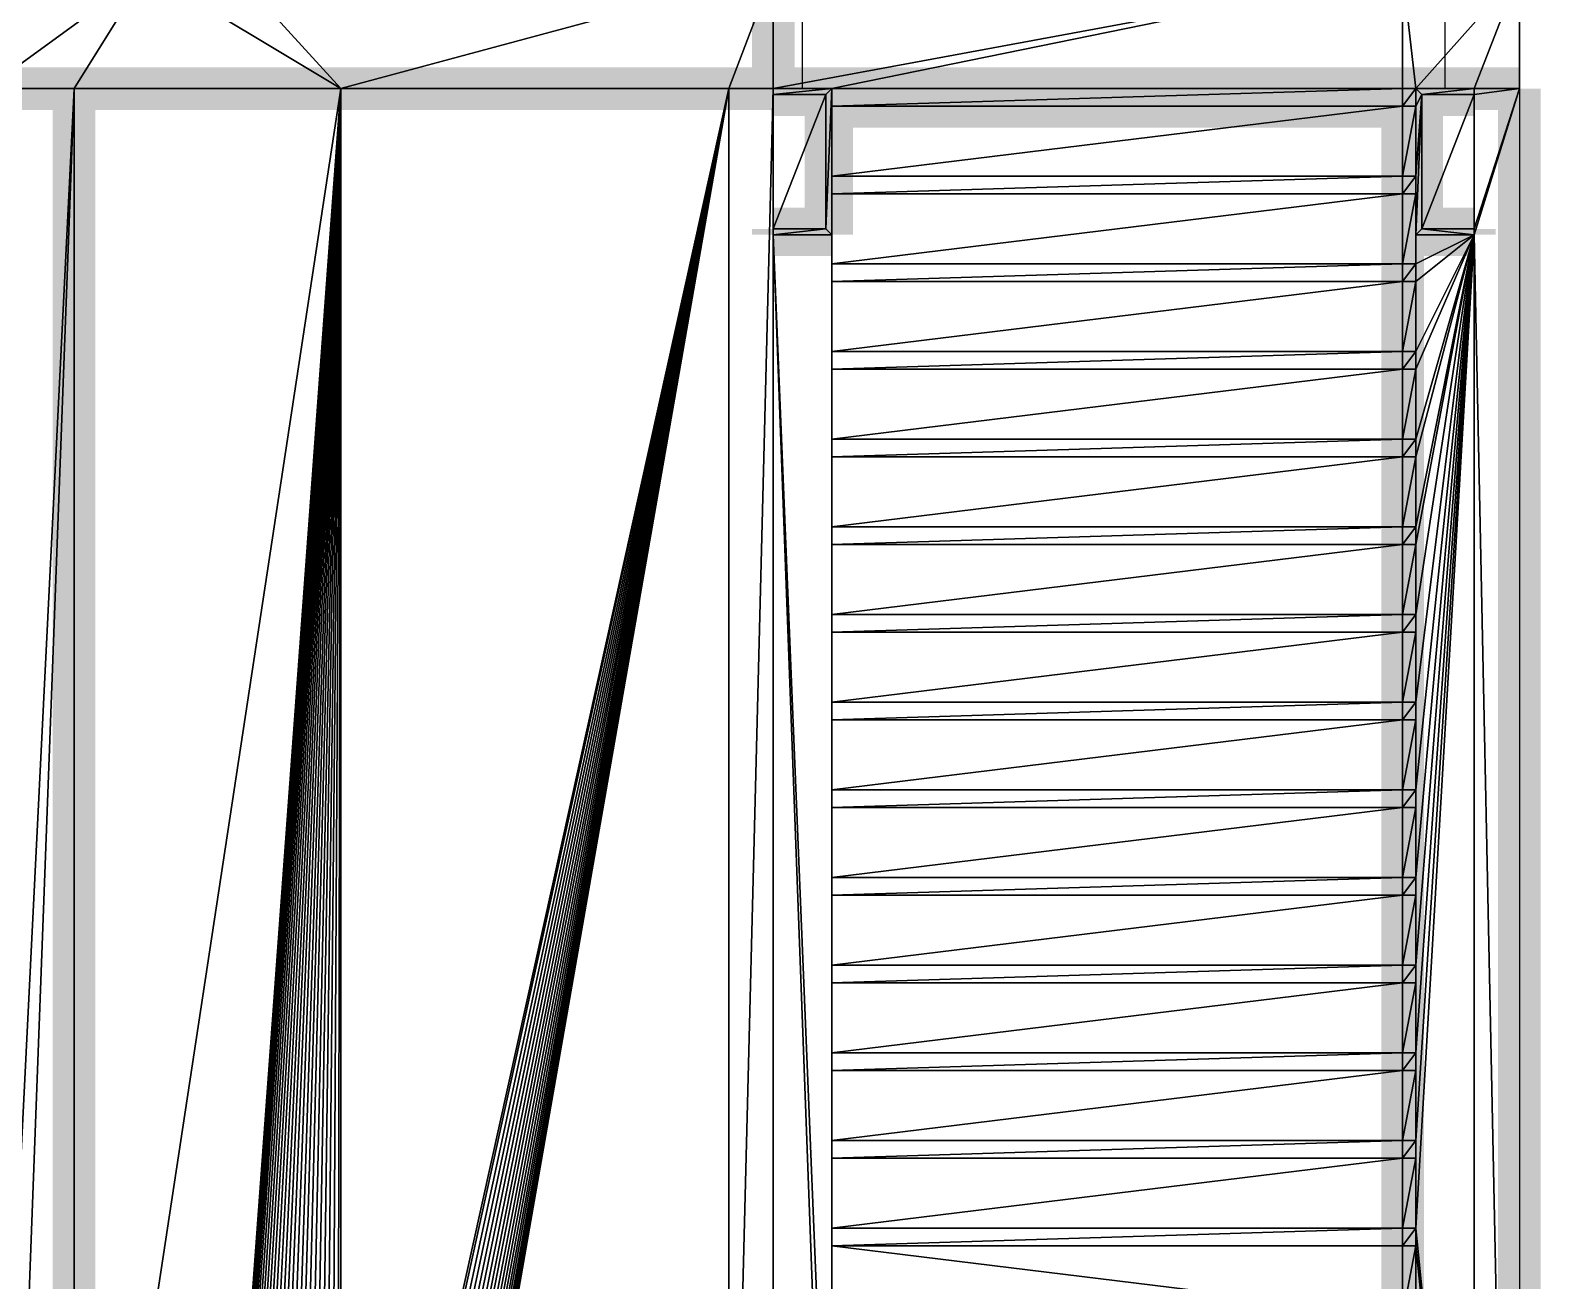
# Model space of a CAD drawing. Extents: x -8.7 to 13.2, y -5.7 to 3.8.
# Drawn here: x 4.724 to 7.31, y -3.688 to -1.548 of the extents above; entities that cross this region are included whole.
import ezdxf

# ---------------------------------------------------------------- set-up
doc = ezdxf.new("R2010")
doc.units = 0
doc.layers.get('0').update_dxf_attribs({"linetype": 'CONTINUOUS'})
doc.layers.add('SECTIONCUTEDGES', color=7, linetype='CONTINUOUS')

msp = doc.modelspace()

# ---------------------------------------------------------------- linework, layer by layer
for p, q in [((6.0463, -1.6478), (6.0463, -0.6478)), ((7.1463, -1.6478), (7.1463, -0.6478)), ((7.2737, -1.6478), (7.2737, -1.4478)), ((5.2557, -4.6478), (5.2557, -1.6478)), ((5.9201, -4.6478), (5.9201, -1.6478)), ((5.9963, -1.8878), (5.9963, -1.6578)), ((7.1963, -1.8878), (7.1963, -1.6578)), ((7.0737, -1.7978), (6.0963, -1.7978)), ((7.0963, -1.7978), (7.0737, -1.7978)), ((7.0737, -1.8278), (6.0963, -1.8278)), ((7.0963, -1.8278), (7.0737, -1.8278)), ((5.9963, -4.5978), (5.9963, -1.8978)), ((6.0963, -1.9478), (6.0963, -1.8978)), ((7.0963, -1.8978), (7.0963, -1.9478)), ((7.1963, -4.5978), (7.1963, -1.8978)), ((6.0963, -1.9778), (6.0963, -1.9478)), ((7.0737, -1.9478), (6.0963, -1.9478)), ((7.0963, -1.9478), (7.0737, -1.9478)), ((7.0963, -1.9478), (7.0963, -1.9778)), ((6.0963, -2.0978), (6.0963, -1.9778)), ((7.0737, -1.9778), (6.0963, -1.9778)), ((7.0963, -1.9778), (7.0737, -1.9778)), ((7.0963, -1.9778), (7.0963, -2.0978)), ((6.0963, -2.1278), (6.0963, -2.0978)), ((7.0737, -2.0978), (6.0963, -2.0978)), ((7.0963, -2.0978), (7.0737, -2.0978)), ((7.0963, -2.0978), (7.0963, -2.1278)), ((6.0963, -2.2478), (6.0963, -2.1278)), ((7.0737, -2.1278), (6.0963, -2.1278)), ((7.0963, -2.1278), (7.0737, -2.1278)), ((7.0963, -2.1278), (7.0963, -2.2478)), ((6.0963, -2.2778), (6.0963, -2.2478)), ((7.0737, -2.2478), (6.0963, -2.2478)), ((7.0963, -2.2478), (7.0737, -2.2478)), ((7.0963, -2.2478), (7.0963, -2.2778)), ((6.0963, -2.3978), (6.0963, -2.2778)), ((7.0737, -2.2778), (6.0963, -2.2778)), ((7.0963, -2.2778), (7.0737, -2.2778)), ((7.0963, -2.2778), (7.0963, -2.3978)), ((6.0963, -2.4278), (6.0963, -2.3978)), ((7.0737, -2.3978), (6.0963, -2.3978)), ((7.0963, -2.3978), (7.0737, -2.3978)), ((7.0963, -2.3978), (7.0963, -2.4278)), ((6.0963, -2.5478), (6.0963, -2.4278)), ((7.0737, -2.4278), (6.0963, -2.4278)), ((7.0963, -2.4278), (7.0737, -2.4278)), ((7.0963, -2.4278), (7.0963, -2.5478)), ((6.0963, -2.5778), (6.0963, -2.5478)), ((7.0737, -2.5478), (6.0963, -2.5478)), ((7.0963, -2.5478), (7.0737, -2.5478)), ((7.0963, -2.5478), (7.0963, -2.5778)), ((6.0963, -2.6978), (6.0963, -2.5778)), ((7.0737, -2.5778), (6.0963, -2.5778)), ((7.0963, -2.5778), (7.0737, -2.5778)), ((7.0963, -2.5778), (7.0963, -2.6978)), ((6.0963, -2.7278), (6.0963, -2.6978)), ((7.0737, -2.6978), (6.0963, -2.6978)), ((7.0963, -2.6978), (7.0737, -2.6978)), ((7.0963, -2.6978), (7.0963, -2.7278)), ((6.0963, -2.8478), (6.0963, -2.7278)), ((7.0737, -2.7278), (6.0963, -2.7278)), ((7.0963, -2.7278), (7.0737, -2.7278)), ((7.0963, -2.7278), (7.0963, -2.8478)), ((6.0963, -2.8778), (6.0963, -2.8478)), ((7.0737, -2.8478), (6.0963, -2.8478)), ((7.0963, -2.8478), (7.0737, -2.8478)), ((7.0963, -2.8478), (7.0963, -2.8778)), ((6.0963, -2.9978), (6.0963, -2.8778)), ((7.0737, -2.8778), (6.0963, -2.8778)), ((7.0963, -2.8778), (7.0737, -2.8778)), ((7.0963, -2.8778), (7.0963, -2.9978)), ((6.0963, -3.0278), (6.0963, -2.9978)), ((7.0737, -2.9978), (6.0963, -2.9978)), ((7.0963, -2.9978), (7.0737, -2.9978)), ((7.0963, -2.9978), (7.0963, -3.0278)), ((6.0963, -3.1478), (6.0963, -3.0278)), ((7.0737, -3.0278), (6.0963, -3.0278)), ((7.0963, -3.0278), (7.0737, -3.0278)), ((7.0963, -3.0278), (7.0963, -3.1478)), ((6.0963, -3.1778), (6.0963, -3.1478)), ((7.0737, -3.1478), (6.0963, -3.1478)), ((7.0963, -3.1478), (7.0737, -3.1478)), ((7.0963, -3.1478), (7.0963, -3.1778)), ((6.0963, -3.2978), (6.0963, -3.1778)), ((7.0737, -3.1778), (6.0963, -3.1778)), ((7.0963, -3.1778), (7.0737, -3.1778)), ((7.0963, -3.1778), (7.0963, -3.2978)), ((6.0963, -3.3278), (6.0963, -3.2978)), ((7.0737, -3.2978), (6.0963, -3.2978)), ((7.0963, -3.2978), (7.0737, -3.2978)), ((7.0963, -3.2978), (7.0963, -3.3278)), ((6.0963, -3.4478), (6.0963, -3.3278)), ((7.0737, -3.3278), (6.0963, -3.3278)), ((7.0963, -3.3278), (7.0737, -3.3278)), ((7.0963, -3.3278), (7.0963, -3.4478)), ((6.0963, -3.4778), (6.0963, -3.4478)), ((7.0737, -3.4478), (6.0963, -3.4478)), ((7.0963, -3.4478), (7.0737, -3.4478)), ((7.0963, -3.4478), (7.0963, -3.4778)), ((6.0963, -3.5978), (6.0963, -3.4778)), ((7.0737, -3.4778), (6.0963, -3.4778)), ((7.0963, -3.4778), (7.0737, -3.4778)), ((7.0963, -3.4778), (7.0963, -3.5978)), ((6.0963, -3.6278), (6.0963, -3.5978)), ((7.0737, -3.5978), (6.0963, -3.5978)), ((7.0963, -3.5978), (7.0737, -3.5978)), ((7.0963, -3.5978), (7.0963, -3.6278)), ((6.0963, -3.7478), (6.0963, -3.6278)), ((7.0737, -3.6278), (6.0963, -3.6278)), ((7.0963, -3.6278), (7.0737, -3.6278)), ((7.0963, -3.6278), (7.0963, -3.7478))]:
    msp.add_line(p, q)
at = {"layer": 'SECTIONCUTEDGES'}
for points in [[(5.9963, -1.4478, 0.0731, 0.0731, 0), (5.9963, -1.6478, 0.0731, 0.0731, 0)], [(4.7992, -1.6478, 0.0731, 0.0731, 0), (4.6492, -1.6478, 0.0731, 0.0731, 0)], [(4.7992, -4.6478, 0.0731, 0.0731, 0), (4.7992, -1.6478, 0.0731, 0.0731, 0)], [(5.2557, -1.6478, 0.0731, 0.0731, 0), (4.7992, -1.6478, 0.0731, 0.0731, 0)], [(5.9201, -1.6478, 0.0731, 0.0731, 0), (5.2557, -1.6478, 0.0731, 0.0731, 0)], [(5.9963, -1.6478, 0.0731, 0.0731, 0), (5.9201, -1.6478, 0.0731, 0.0731, 0)], [(6.0963, -1.6478, 0.0731, 0.0731, 0), (5.9963, -1.6478, 0.0731, 0.0731, 0)], [(5.9963, -1.6478, 0.0731, 0.0731, 0), (5.9963, -1.6578, 0.0731, 0.0731, 0)], [(5.9963, -1.6578, 0.0731, 0.0731, 0), (6.0863, -1.6578, 0.0731, 0.0731, 0)], [(6.0863, -1.6578, 0.0731, 0.0731, 0), (6.0863, -1.8878, 0.0731, 0.0731, 0)], [(6.0963, -1.6478, 0.0731, 0.0731, 0), (6.0963, -1.6778, 0.0731, 0.0731, 0)], [(7.0737, -1.6478, 0.0731, 0.0731, 0), (6.0963, -1.6478, 0.0731, 0.0731, 0)], [(7.0963, -1.6478, 0.0731, 0.0731, 0), (7.0737, -1.6478, 0.0731, 0.0731, 0)], [(7.0737, -1.6778, 0.0731, 0.0731, 0), (7.0737, -1.6478, 0.0731, 0.0731, 0)], [(7.0963, -1.6778, 0.0731, 0.0731, 0), (7.0963, -1.6478, 0.0731, 0.0731, 0)], [(7.1963, -1.6478, 0.0731, 0.0731, 0), (7.0963, -1.6478, 0.0731, 0.0731, 0)], [(7.1063, -1.8878, 0.0731, 0.0731, 0), (7.1063, -1.6578, 0.0731, 0.0731, 0)], [(7.1063, -1.6578, 0.0731, 0.0731, 0), (7.1963, -1.6578, 0.0731, 0.0731, 0)], [(7.1963, -1.6478, 0.0731, 0.0731, 0), (7.2737, -1.6478, 0.0731, 0.0731, 0)], [(7.1963, -1.6578, 0.0731, 0.0731, 0), (7.1963, -1.6478, 0.0731, 0.0731, 0)], [(7.2737, -5.6478, 0.0731, 0.0731, 0), (7.2737, -1.6478, 0.0731, 0.0731, 0)], [(6.0963, -1.7978, 0.0731, 0.0731, 0), (6.0963, -1.6778, 0.0731, 0.0731, 0)], [(6.0963, -1.6778, 0.0731, 0.0731, 0), (7.0737, -1.6778, 0.0731, 0.0731, 0)], [(7.0737, -1.7978, 0.0731, 0.0731, 0), (7.0737, -1.6778, 0.0731, 0.0731, 0)], [(7.0737, -1.6778, 0.0731, 0.0731, 0), (7.0963, -1.6778, 0.0731, 0.0731, 0)], [(7.0963, -1.6778, 0.0731, 0.0731, 0), (7.0963, -1.7978, 0.0731, 0.0731, 0)], [(6.0963, -1.8278, 0.0731, 0.0731, 0), (6.0963, -1.7978, 0.0731, 0.0731, 0)], [(7.0737, -1.8278, 0.0731, 0.0731, 0), (7.0737, -1.7978, 0.0731, 0.0731, 0)], [(7.0963, -1.7978, 0.0731, 0.0731, 0), (7.0963, -1.8278, 0.0731, 0.0731, 0)], [(6.0963, -1.8978, 0.0731, 0.0731, 0), (6.0963, -1.8278, 0.0731, 0.0731, 0)], [(7.0737, -1.9478, 0.0731, 0.0731, 0), (7.0737, -1.8278, 0.0731, 0.0731, 0)], [(7.0963, -1.8278, 0.0731, 0.0731, 0), (7.0963, -1.8978, 0.0731, 0.0731, 0)], [(6.0863, -1.8878, 0.0731, 0.0731, 0), (5.9963, -1.8878, 0.0731, 0.0731, 0)], [(5.9963, -1.8878, 0.0731, 0.0731, 0), (5.9963, -1.8978, 0.0731, 0.0731, 0)], [(5.9963, -1.8978, 0.0731, 0.0731, 0), (6.0963, -1.8978, 0.0731, 0.0731, 0)], [(7.0963, -1.8978, 0.0731, 0.0731, 0), (7.1963, -1.8978, 0.0731, 0.0731, 0)], [(7.1963, -1.8878, 0.0731, 0.0731, 0), (7.1063, -1.8878, 0.0731, 0.0731, 0)], [(7.1963, -1.8978, 0.0731, 0.0731, 0), (7.1963, -1.8878, 0.0731, 0.0731, 0)], [(7.0737, -1.9778, 0.0731, 0.0731, 0), (7.0737, -1.9478, 0.0731, 0.0731, 0)], [(7.0737, -2.0978, 0.0731, 0.0731, 0), (7.0737, -1.9778, 0.0731, 0.0731, 0)], [(7.0737, -2.1278, 0.0731, 0.0731, 0), (7.0737, -2.0978, 0.0731, 0.0731, 0)], [(7.0737, -2.2478, 0.0731, 0.0731, 0), (7.0737, -2.1278, 0.0731, 0.0731, 0)], [(7.0737, -2.2778, 0.0731, 0.0731, 0), (7.0737, -2.2478, 0.0731, 0.0731, 0)], [(7.0737, -2.3978, 0.0731, 0.0731, 0), (7.0737, -2.2778, 0.0731, 0.0731, 0)], [(7.0737, -2.4278, 0.0731, 0.0731, 0), (7.0737, -2.3978, 0.0731, 0.0731, 0)], [(7.0737, -2.5478, 0.0731, 0.0731, 0), (7.0737, -2.4278, 0.0731, 0.0731, 0)], [(7.0737, -2.5778, 0.0731, 0.0731, 0), (7.0737, -2.5478, 0.0731, 0.0731, 0)], [(7.0737, -2.6978, 0.0731, 0.0731, 0), (7.0737, -2.5778, 0.0731, 0.0731, 0)], [(7.0737, -2.7278, 0.0731, 0.0731, 0), (7.0737, -2.6978, 0.0731, 0.0731, 0)], [(7.0737, -2.8478, 0.0731, 0.0731, 0), (7.0737, -2.7278, 0.0731, 0.0731, 0)], [(7.0737, -2.8778, 0.0731, 0.0731, 0), (7.0737, -2.8478, 0.0731, 0.0731, 0)], [(7.0737, -2.9978, 0.0731, 0.0731, 0), (7.0737, -2.8778, 0.0731, 0.0731, 0)], [(7.0737, -3.0278, 0.0731, 0.0731, 0), (7.0737, -2.9978, 0.0731, 0.0731, 0)], [(7.0737, -3.1478, 0.0731, 0.0731, 0), (7.0737, -3.0278, 0.0731, 0.0731, 0)], [(7.0737, -3.1778, 0.0731, 0.0731, 0), (7.0737, -3.1478, 0.0731, 0.0731, 0)], [(7.0737, -3.2978, 0.0731, 0.0731, 0), (7.0737, -3.1778, 0.0731, 0.0731, 0)], [(7.0737, -3.3278, 0.0731, 0.0731, 0), (7.0737, -3.2978, 0.0731, 0.0731, 0)], [(7.0737, -3.4478, 0.0731, 0.0731, 0), (7.0737, -3.3278, 0.0731, 0.0731, 0)], [(7.0737, -3.4778, 0.0731, 0.0731, 0), (7.0737, -3.4478, 0.0731, 0.0731, 0)], [(7.0737, -3.5978, 0.0731, 0.0731, 0), (7.0737, -3.4778, 0.0731, 0.0731, 0)], [(7.0737, -3.6278, 0.0731, 0.0731, 0), (7.0737, -3.5978, 0.0731, 0.0731, 0)], [(7.0737, -3.7478, 0.0731, 0.0731, 0), (7.0737, -3.6278, 0.0731, 0.0731, 0)]]:
    msp.add_lwpolyline(points, format="xyseb", dxfattribs=at)

# ---------------------------------------------------------------- meshes
at = {"color": 254}
mesh = msp.add_polyface(dxfattribs=at)
corners = [(0.2492, -1.4478), (0.0992, -1.6478), (0.0992, -1.4478), (0.2492, -1.6478), (0.5992, -1.6478), (2.7492, -1.4478), (4.6492, -1.6478), (3.7237, -1.4478), (3.8737, -1.4478), (4.1237, -1.4478), (4.2737, -1.4478), (4.9237, -1.4478), (4.7992, -1.6478), (5.2557, -1.6478), (5.0737, -1.4478), (5.9963, -1.4478), (5.9201, -1.6478), (5.9963, -1.6478)]
mesh.append_faces([[corners[k] for k in face] for face in [(0, 1, 2), (16, 15, 17)]], dxfattribs={"vtx0": -1, "color": 254})
mesh.append_faces([[corners[k] for k in face] for face in [(1, 0, 3), (3, 0, 4), (4, 5, 6), (6, 11, 12), (12, 11, 13), (13, 15, 16)]], dxfattribs={"vtx0": -1, "vtx1": -1, "color": 254})
mesh.append_faces([[corners[k] for k in face] for face in [(4, 0, 5), (6, 5, 7), (6, 7, 8), (6, 8, 9), (6, 9, 10), (6, 10, 11), (13, 11, 14), (13, 14, 15)]], dxfattribs={"vtx0": -1, "vtx2": -1, "color": 254})
at = {"color": 7}
mesh = msp.add_polyface(dxfattribs=at)
corners = [(7.0737, -1.4478), (5.9963, -1.6478), (5.9963, -1.4478), (6.0963, -1.6478), (7.0737, -1.6478), (7.0963, -1.6478), (7.2737, -1.4478), (7.1963, -1.6478), (7.2737, -1.6478)]
mesh.append_faces([[corners[k] for k in face] for face in [(0, 1, 2), (7, 6, 8)]], dxfattribs={"vtx0": -1, "color": 7})
mesh.append_faces([[corners[k] for k in face] for face in [(1, 0, 3), (3, 0, 4), (4, 0, 5), (5, 6, 7)]], dxfattribs={"vtx0": -1, "vtx1": -1, "color": 7})
mesh.append_faces([[corners[k] for k in face] for face in [(5, 0, 6)]], dxfattribs={"vtx0": -1, "vtx2": -1, "color": 7})
mesh = msp.add_polyface(dxfattribs=at)
corners = [(4.7992, -1.6478), (4.6492, -4.6478), (4.6492, -1.6478), (4.6492, -5.6478), (4.7992, -5.6478), (4.7992, -4.6478)]
mesh.append_faces([[corners[k] for k in face] for face in [(0, 1, 2), (4, 0, 5)]], dxfattribs={"vtx0": -1, "color": 7})
mesh.append_faces([[corners[k] for k in face] for face in [(1, 0, 3), (3, 0, 4)]], dxfattribs={"vtx0": -1, "vtx1": -1, "color": 7})
at = {"color": 254}
mesh = msp.add_polyface(dxfattribs=at)
corners = [(5.2557, -1.6478), (4.7992, -4.6478), (4.7992, -1.6478), (5.0354, -4.6478), (5.0358, -4.6478), (5.037, -4.6478), (5.0389, -4.6478), (5.0416, -4.6478), (5.045, -4.6478), (5.0476, -4.6478), (5.0491, -4.6478), (5.054, -4.6478), (5.0595, -4.6478), (5.0657, -4.6478), (5.0726, -4.6478), (5.0801, -4.6478), (5.0881, -4.6478), (5.0967, -4.6478), (5.1058, -4.6478), (5.1154, -4.6478), (5.1253, -4.6478), (5.1357, -4.6478), (5.1464, -4.6478), (5.1575, -4.6478), (5.1687, -4.6478), (5.1802, -4.6478), (5.1918, -4.6478), (5.2035, -4.6478), (5.2153, -4.6478), (5.227, -4.6478), (5.2387, -4.6478), (5.2503, -4.6478), (5.2557, -4.6478)]
mesh.append_faces([[corners[k] for k in face] for face in [(0, 1, 2), (31, 0, 32)]], dxfattribs={"vtx0": -1, "color": 254})
mesh.append_faces([[corners[k] for k in face] for face in [(1, 0, 3), (3, 0, 4), (4, 0, 5), (5, 0, 6), (6, 0, 7), (7, 0, 8), (8, 0, 9), (9, 0, 10), (10, 0, 11), (11, 0, 12), (12, 0, 13), (13, 0, 14), (14, 0, 15), (15, 0, 16), (16, 0, 17), (17, 0, 18), (18, 0, 19), (19, 0, 20), (20, 0, 21), (21, 0, 22), (22, 0, 23), (23, 0, 24), (24, 0, 25), (25, 0, 26), (26, 0, 27), (27, 0, 28), (28, 0, 29), (29, 0, 30), (30, 0, 31)]], dxfattribs={"vtx0": -1, "vtx1": -1, "color": 254})
mesh = msp.add_polyface(dxfattribs=at)
corners = [(5.9201, -1.6478), (5.2557, -4.6478), (5.2557, -1.6478), (5.2618, -4.6478), (5.2731, -4.6478), (5.2841, -4.6478), (5.2948, -4.6478), (5.3052, -4.6478), (5.3152, -4.6478), (5.3247, -4.6478), (5.3338, -4.6478), (5.3424, -4.6478), (5.3505, -4.6478), (5.3579, -4.6478), (5.3648, -4.6478), (5.371, -4.6478), (5.3765, -4.6478), (5.3814, -4.6478), (5.3829, -4.6478), (5.3855, -4.6478), (5.389, -4.6478), (5.3916, -4.6478), (5.3935, -4.6478), (5.3947, -4.6478), (5.3951, -4.6478), (5.9201, -4.6478)]
mesh.append_faces([[corners[k] for k in face] for face in [(0, 1, 2), (24, 0, 25)]], dxfattribs={"vtx0": -1, "color": 254})
mesh.append_faces([[corners[k] for k in face] for face in [(1, 0, 3), (3, 0, 4), (4, 0, 5), (5, 0, 6), (6, 0, 7), (7, 0, 8), (8, 0, 9), (9, 0, 10), (10, 0, 11), (11, 0, 12), (12, 0, 13), (13, 0, 14), (14, 0, 15), (15, 0, 16), (16, 0, 17), (17, 0, 18), (18, 0, 19), (19, 0, 20), (20, 0, 21), (21, 0, 22), (22, 0, 23), (23, 0, 24)]], dxfattribs={"vtx0": -1, "vtx1": -1, "color": 254})
mesh = msp.add_polyface(dxfattribs=at)
corners = [(5.9963, -1.6478), (5.9201, -4.6478), (5.9201, -1.6478), (5.9963, -4.5978), (5.9963, -1.8978), (5.9963, -1.6578), (5.9963, -1.8878), (7.0737, -4.3778), (6.0963, -4.5978), (6.0963, -4.3778), (6.1237, -4.6478), (7.0737, -4.6478), (6.0737, -4.6478)]
mesh.append_faces([[corners[k] for k in face] for face in [(0, 1, 2), (4, 5, 6), (7, 8, 9), (10, 7, 11)]], dxfattribs={"vtx0": -1, "color": 254})
mesh.append_faces([[corners[k] for k in face] for face in [(3, 0, 4), (12, 8, 10)]], dxfattribs={"vtx0": -1, "vtx1": -1, "color": 254})
mesh.append_faces([[corners[k] for k in face] for face in [(1, 0, 3), (8, 7, 10)]], dxfattribs={"vtx0": -1, "vtx1": -1, "vtx2": -1, "color": 254})
mesh.append_faces([[corners[k] for k in face] for face in [(4, 0, 5), (3, 12, 1), (12, 3, 8)]], dxfattribs={"vtx0": -1, "vtx2": -1, "color": 254})
at = {"color": 250}
mesh = msp.add_polyface(dxfattribs=at)
corners = [(6.0963, -1.6478), (5.9963, -1.6578), (5.9963, -1.6478), (6.0863, -1.6578), (6.0863, -1.8878), (5.9963, -1.8978), (5.9963, -1.8878), (6.0963, -1.8978), (6.0963, -1.6778), (6.0963, -1.7978), (6.0963, -1.8278)]
mesh.append_faces([[corners[k] for k in face] for face in [(0, 1, 2), (4, 5, 6), (7, 9, 10)]], dxfattribs={"vtx0": -1, "color": 250})
mesh.append_faces([[corners[k] for k in face] for face in [(1, 0, 3), (3, 0, 4), (5, 4, 7)]], dxfattribs={"vtx0": -1, "vtx1": -1, "color": 250})
mesh.append_faces([[corners[k] for k in face] for face in [(7, 4, 0)]], dxfattribs={"vtx0": -1, "vtx1": -1, "vtx2": -1, "color": 250})
mesh.append_faces([[corners[k] for k in face] for face in [(7, 0, 8), (7, 8, 9)]], dxfattribs={"vtx0": -1, "vtx2": -1, "color": 250})
mesh = msp.add_polyface(dxfattribs=at)
corners = [(7.0737, -1.6478), (6.0963, -1.6778), (6.0963, -1.6478), (7.0737, -1.6778)]
mesh.append_faces([[corners[k] for k in face] for face in [(0, 1, 2), (1, 0, 3)]], dxfattribs={"vtx0": -1, "color": 250})
mesh = msp.add_polyface(dxfattribs=at)
corners = [(7.0963, -1.6478), (7.0737, -1.6778), (7.0737, -1.6478), (7.0963, -1.6778)]
mesh.append_faces([[corners[k] for k in face] for face in [(0, 1, 2), (1, 0, 3)]], dxfattribs={"vtx0": -1, "color": 250})
at = {"color": 7}
mesh = msp.add_polyface(dxfattribs=at)
corners = [(7.2737, -1.6478), (7.1963, -1.6578), (7.1963, -1.6478), (7.1963, -1.8878), (7.1963, -1.8978), (7.0963, -4.3778), (7.0737, -4.6478), (7.0737, -4.3778), (7.0737, -5.6478), (7.0963, -4.5978), (7.2737, -5.6478), (7.1963, -4.5978)]
mesh.append_faces([[corners[k] for k in face] for face in [(0, 1, 2), (5, 6, 7)]], dxfattribs={"vtx0": -1, "color": 7})
mesh.append_faces([[corners[k] for k in face] for face in [(1, 0, 3), (3, 0, 4), (6, 5, 8), (8, 9, 10), (10, 4, 0)]], dxfattribs={"vtx0": -1, "vtx1": -1, "color": 7})
mesh.append_faces([[corners[k] for k in face] for face in [(8, 5, 9), (10, 9, 11), (10, 11, 4)]], dxfattribs={"vtx0": -1, "vtx2": -1, "color": 7})
at = {"color": 250}
mesh = msp.add_polyface(dxfattribs=at)
corners = [(7.0963, -1.8978), (7.0963, -1.8278), (7.0963, -1.7978), (7.0963, -1.6478), (7.1063, -1.6578), (7.0963, -1.6778), (7.1963, -1.6478), (7.1963, -1.6578), (7.1063, -1.8878), (7.1963, -1.8978), (7.1963, -1.8878)]
mesh.append_faces([[corners[k] for k in face] for face in [(4, 6, 7), (9, 8, 10)]], dxfattribs={"vtx0": -1, "color": 250})
mesh.append_faces([[corners[k] for k in face] for face in [(3, 4, 5), (5, 4, 2), (0, 8, 9), (8, 0, 4)]], dxfattribs={"vtx0": -1, "vtx1": -1, "color": 250})
mesh.append_faces([[corners[k] for k in face] for face in [(2, 4, 0)]], dxfattribs={"vtx0": -1, "vtx1": -1, "vtx2": -1, "color": 250})
mesh.append_faces([[corners[k] for k in face] for face in [(4, 3, 6)]], dxfattribs={"vtx0": -1, "vtx2": -1, "color": 250})
mesh.append_faces([[corners[k] for k in face] for face in [(0, 1, 2)]], dxfattribs={"vtx2": -1, "color": 250})
at = {"color": 9}
mesh = msp.add_polyface(dxfattribs=at)
corners = [(6.0863, -1.6578), (5.9963, -1.8878), (5.9963, -1.6578), (6.0863, -1.8878)]
mesh.append_faces([[corners[k] for k in face] for face in [(0, 1, 2), (1, 0, 3)]], dxfattribs={"vtx0": -1, "color": 9})
at = {"color": 254}
mesh = msp.add_polyface(dxfattribs=at)
corners = [(7.0737, -1.6778), (6.0963, -1.7978), (6.0963, -1.6778), (7.0737, -1.7978)]
mesh.append_faces([[corners[k] for k in face] for face in [(0, 1, 2), (1, 0, 3)]], dxfattribs={"vtx0": -1, "color": 254})
at = {"color": 7}
mesh = msp.add_polyface(dxfattribs=at)
corners = [(7.0963, -1.6778), (7.0737, -1.7978), (7.0737, -1.6778), (7.0963, -1.7978)]
mesh.append_faces([[corners[k] for k in face] for face in [(0, 1, 2), (1, 0, 3)]], dxfattribs={"vtx0": -1, "color": 7})
at = {"color": 9}
mesh = msp.add_polyface(dxfattribs=at)
corners = [(7.1963, -1.6578), (7.1063, -1.8878), (7.1063, -1.6578), (7.1963, -1.8878)]
mesh.append_faces([[corners[k] for k in face] for face in [(0, 1, 2), (1, 0, 3)]], dxfattribs={"vtx0": -1, "color": 9})
at = {"color": 7}
mesh = msp.add_polyface(dxfattribs=at)
corners = [(7.0737, -1.7978), (6.0963, -1.8278), (6.0963, -1.7978), (7.0737, -1.8278)]
mesh.append_faces([[corners[k] for k in face] for face in [(0, 1, 2), (1, 0, 3)]], dxfattribs={"vtx0": -1, "color": 7})
mesh = msp.add_polyface(dxfattribs=at)
corners = [(7.0963, -1.7978), (7.0737, -1.8278), (7.0737, -1.7978), (7.0963, -1.8278)]
mesh.append_faces([[corners[k] for k in face] for face in [(0, 1, 2), (1, 0, 3)]], dxfattribs={"vtx0": -1, "color": 7})
at = {"color": 254}
mesh = msp.add_polyface(dxfattribs=at)
corners = [(6.0963, -1.8278), (6.0963, -1.9478), (6.0963, -1.8978), (7.0737, -1.8278), (7.0737, -1.9478)]
mesh.append_faces([[corners[k] for k in face] for face in [(0, 1, 2), (1, 3, 4)]], dxfattribs={"vtx0": -1, "color": 254})
mesh.append_faces([[corners[k] for k in face] for face in [(1, 0, 3)]], dxfattribs={"vtx0": -1, "vtx2": -1, "color": 254})
at = {"color": 7}
mesh = msp.add_polyface(dxfattribs=at)
corners = [(7.0963, -1.8278), (7.0737, -1.9478), (7.0737, -1.8278), (7.0963, -1.9478), (7.0963, -1.8978)]
mesh.append_faces([[corners[k] for k in face] for face in [(0, 1, 2), (3, 0, 4)]], dxfattribs={"vtx0": -1, "color": 7})
mesh.append_faces([[corners[k] for k in face] for face in [(1, 0, 3)]], dxfattribs={"vtx0": -1, "vtx1": -1, "color": 7})
at = {"color": 9}
mesh = msp.add_polyface(dxfattribs=at)
corners = [(5.9963, -1.8978), (6.0963, -4.5978), (5.9963, -4.5978), (6.0963, -4.3478), (6.0963, -4.3778), (6.0963, -1.8978), (6.0963, -3.7478), (6.0963, -3.6278), (6.0963, -1.9478), (6.0963, -1.9778), (6.0963, -2.0978), (6.0963, -2.1278), (6.0963, -2.2478), (6.0963, -2.2778), (6.0963, -2.3978), (6.0963, -2.4278), (6.0963, -2.5478), (6.0963, -2.5778), (6.0963, -2.6978), (6.0963, -2.7278), (6.0963, -2.8478), (6.0963, -2.8778), (6.0963, -2.9978), (6.0963, -3.0278), (6.0963, -3.1478), (6.0963, -3.1778), (6.0963, -3.2978), (6.0963, -3.3278), (6.0963, -3.4478), (6.0963, -3.4778), (6.0963, -3.5978), (6.0963, -4.2278), (6.0963, -3.7778), (6.0963, -3.8978), (6.0963, -3.9278), (6.0963, -4.0478), (6.0963, -4.0778), (6.0963, -4.1978)]
mesh.append_faces([[corners[k] for k in face] for face in [(0, 1, 2), (1, 3, 4), (7, 29, 30), (31, 36, 37)]], dxfattribs={"vtx0": -1, "color": 9})
mesh.append_faces([[corners[k] for k in face] for face in [(5, 3, 0), (6, 5, 7)]], dxfattribs={"vtx0": -1, "vtx1": -1, "color": 9})
mesh.append_faces([[corners[k] for k in face] for face in [(1, 0, 3), (3, 5, 6)]], dxfattribs={"vtx0": -1, "vtx1": -1, "vtx2": -1, "color": 9})
mesh.append_faces([[corners[k] for k in face] for face in [(7, 5, 8), (7, 8, 9), (7, 9, 10), (7, 10, 11), (7, 11, 12), (7, 12, 13), (7, 13, 14), (7, 14, 15), (7, 15, 16), (7, 16, 17), (7, 17, 18), (7, 18, 19), (7, 19, 20), (7, 20, 21), (7, 21, 22), (7, 22, 23), (7, 23, 24), (7, 24, 25), (7, 25, 26), (7, 26, 27), (7, 27, 28), (7, 28, 29), (6, 31, 3), (31, 6, 32), (31, 32, 33), (31, 33, 34), (31, 34, 35), (31, 35, 36)]], dxfattribs={"vtx0": -1, "vtx2": -1, "color": 9})
mesh = msp.add_polyface(dxfattribs=at)
corners = [(7.1963, -1.8978), (7.0963, -1.9478), (7.0963, -1.8978), (7.0963, -1.9778), (7.0963, -2.0978), (7.0963, -2.1278), (7.0963, -2.2478), (7.0963, -2.2778), (7.0963, -2.3978), (7.0963, -2.4278), (7.0963, -2.5478), (7.0963, -2.6978), (7.0963, -2.8478), (7.0963, -2.9978), (7.0963, -3.1478), (7.0963, -3.2978), (7.0963, -3.4478), (7.0963, -3.5978), (7.1963, -4.5978), (7.0963, -3.6278), (7.0963, -3.7778), (7.0963, -3.7478), (7.0963, -3.8978), (7.0963, -3.9278), (7.0963, -4.0478), (7.0963, -4.0778), (7.0963, -4.1978), (7.0963, -4.2278), (7.0963, -4.3478), (7.0963, -4.3778), (7.0963, -4.5978), (7.0963, -3.4778), (7.0963, -3.3278), (7.0963, -3.1778), (7.0963, -3.0278), (7.0963, -2.8778), (7.0963, -2.7278), (7.0963, -2.5778)]
mesh.append_faces([[corners[k] for k in face] for face in [(0, 1, 2), (19, 20, 21)]], dxfattribs={"vtx0": -1, "color": 9})
mesh.append_faces([[corners[k] for k in face] for face in [(1, 0, 3), (3, 0, 4), (4, 0, 5), (5, 0, 6), (6, 0, 7), (7, 0, 8), (8, 0, 9), (9, 0, 10), (20, 19, 22), (22, 19, 23), (23, 19, 24), (24, 19, 25), (25, 19, 26), (26, 19, 27), (27, 19, 28), (28, 19, 29), (29, 19, 30), (30, 19, 18)]], dxfattribs={"vtx0": -1, "vtx1": -1, "color": 9})
mesh.append_faces([[corners[k] for k in face] for face in [(10, 0, 11), (11, 0, 12), (12, 0, 13), (13, 0, 14), (14, 0, 15), (15, 0, 16), (16, 0, 17)]], dxfattribs={"vtx0": -1, "vtx1": -1, "vtx2": -1, "color": 9})
mesh.append_faces([[corners[k] for k in face] for face in [(17, 0, 18), (18, 19, 17)]], dxfattribs={"vtx0": -1, "vtx2": -1, "color": 9})
mesh.append_faces([[corners[k] for k in face] for face in [(17, 31, 16), (16, 32, 15), (15, 33, 14), (14, 34, 13), (13, 35, 12), (12, 36, 11), (11, 37, 10)]], dxfattribs={"vtx2": -1, "color": 9})
at = {"color": 7}
mesh = msp.add_polyface(dxfattribs=at)
corners = [(7.0737, -1.9478), (6.0963, -1.9778), (6.0963, -1.9478), (7.0737, -1.9778)]
mesh.append_faces([[corners[k] for k in face] for face in [(0, 1, 2), (1, 0, 3)]], dxfattribs={"vtx0": -1, "color": 7})
mesh = msp.add_polyface(dxfattribs=at)
corners = [(7.0963, -1.9478), (7.0737, -1.9778), (7.0737, -1.9478), (7.0963, -1.9778)]
mesh.append_faces([[corners[k] for k in face] for face in [(0, 1, 2), (1, 0, 3)]], dxfattribs={"vtx0": -1, "color": 7})
at = {"color": 254}
mesh = msp.add_polyface(dxfattribs=at)
corners = [(7.0737, -1.9778), (6.0963, -2.0978), (6.0963, -1.9778), (7.0737, -2.0978)]
mesh.append_faces([[corners[k] for k in face] for face in [(0, 1, 2), (1, 0, 3)]], dxfattribs={"vtx0": -1, "color": 254})
at = {"color": 7}
mesh = msp.add_polyface(dxfattribs=at)
corners = [(7.0963, -1.9778), (7.0737, -2.0978), (7.0737, -1.9778), (7.0963, -2.0978)]
mesh.append_faces([[corners[k] for k in face] for face in [(0, 1, 2), (1, 0, 3)]], dxfattribs={"vtx0": -1, "color": 7})
mesh = msp.add_polyface(dxfattribs=at)
corners = [(7.0737, -2.0978), (6.0963, -2.1278), (6.0963, -2.0978), (7.0737, -2.1278)]
mesh.append_faces([[corners[k] for k in face] for face in [(0, 1, 2), (1, 0, 3)]], dxfattribs={"vtx0": -1, "color": 7})
mesh = msp.add_polyface(dxfattribs=at)
corners = [(7.0963, -2.0978), (7.0737, -2.1278), (7.0737, -2.0978), (7.0963, -2.1278)]
mesh.append_faces([[corners[k] for k in face] for face in [(0, 1, 2), (1, 0, 3)]], dxfattribs={"vtx0": -1, "color": 7})
at = {"color": 254}
mesh = msp.add_polyface(dxfattribs=at)
corners = [(7.0737, -2.1278), (6.0963, -2.2478), (6.0963, -2.1278), (7.0737, -2.2478)]
mesh.append_faces([[corners[k] for k in face] for face in [(0, 1, 2), (1, 0, 3)]], dxfattribs={"vtx0": -1, "color": 254})
at = {"color": 7}
mesh = msp.add_polyface(dxfattribs=at)
corners = [(7.0963, -2.1278), (7.0737, -2.2478), (7.0737, -2.1278), (7.0963, -2.2478)]
mesh.append_faces([[corners[k] for k in face] for face in [(0, 1, 2), (1, 0, 3)]], dxfattribs={"vtx0": -1, "color": 7})
mesh = msp.add_polyface(dxfattribs=at)
corners = [(7.0737, -2.2478), (6.0963, -2.2778), (6.0963, -2.2478), (7.0737, -2.2778)]
mesh.append_faces([[corners[k] for k in face] for face in [(0, 1, 2), (1, 0, 3)]], dxfattribs={"vtx0": -1, "color": 7})
mesh = msp.add_polyface(dxfattribs=at)
corners = [(7.0963, -2.2478), (7.0737, -2.2778), (7.0737, -2.2478), (7.0963, -2.2778)]
mesh.append_faces([[corners[k] for k in face] for face in [(0, 1, 2), (1, 0, 3)]], dxfattribs={"vtx0": -1, "color": 7})
at = {"color": 254}
mesh = msp.add_polyface(dxfattribs=at)
corners = [(7.0737, -2.2778), (6.0963, -2.3978), (6.0963, -2.2778), (7.0737, -2.3978)]
mesh.append_faces([[corners[k] for k in face] for face in [(0, 1, 2), (1, 0, 3)]], dxfattribs={"vtx0": -1, "color": 254})
at = {"color": 7}
mesh = msp.add_polyface(dxfattribs=at)
corners = [(7.0963, -2.2778), (7.0737, -2.3978), (7.0737, -2.2778), (7.0963, -2.3978)]
mesh.append_faces([[corners[k] for k in face] for face in [(0, 1, 2), (1, 0, 3)]], dxfattribs={"vtx0": -1, "color": 7})
mesh = msp.add_polyface(dxfattribs=at)
corners = [(7.0737, -2.3978), (6.0963, -2.4278), (6.0963, -2.3978), (7.0737, -2.4278)]
mesh.append_faces([[corners[k] for k in face] for face in [(0, 1, 2), (1, 0, 3)]], dxfattribs={"vtx0": -1, "color": 7})
mesh = msp.add_polyface(dxfattribs=at)
corners = [(7.0963, -2.3978), (7.0737, -2.4278), (7.0737, -2.3978), (7.0963, -2.4278)]
mesh.append_faces([[corners[k] for k in face] for face in [(0, 1, 2), (1, 0, 3)]], dxfattribs={"vtx0": -1, "color": 7})
at = {"color": 254}
mesh = msp.add_polyface(dxfattribs=at)
corners = [(7.0737, -2.4278), (6.0963, -2.5478), (6.0963, -2.4278), (7.0737, -2.5478)]
mesh.append_faces([[corners[k] for k in face] for face in [(0, 1, 2), (1, 0, 3)]], dxfattribs={"vtx0": -1, "color": 254})
at = {"color": 7}
mesh = msp.add_polyface(dxfattribs=at)
corners = [(7.0963, -2.4278), (7.0737, -2.5478), (7.0737, -2.4278), (7.0963, -2.5478)]
mesh.append_faces([[corners[k] for k in face] for face in [(0, 1, 2), (1, 0, 3)]], dxfattribs={"vtx0": -1, "color": 7})
mesh = msp.add_polyface(dxfattribs=at)
corners = [(7.0737, -2.5478), (6.0963, -2.5778), (6.0963, -2.5478), (7.0737, -2.5778)]
mesh.append_faces([[corners[k] for k in face] for face in [(0, 1, 2), (1, 0, 3)]], dxfattribs={"vtx0": -1, "color": 7})
mesh = msp.add_polyface(dxfattribs=at)
corners = [(7.0963, -2.5478), (7.0737, -2.5778), (7.0737, -2.5478), (7.0963, -2.5778)]
mesh.append_faces([[corners[k] for k in face] for face in [(0, 1, 2), (1, 0, 3)]], dxfattribs={"vtx0": -1, "color": 7})
at = {"color": 254}
mesh = msp.add_polyface(dxfattribs=at)
corners = [(7.0737, -2.5778), (6.0963, -2.6978), (6.0963, -2.5778), (7.0737, -2.6978)]
mesh.append_faces([[corners[k] for k in face] for face in [(0, 1, 2), (1, 0, 3)]], dxfattribs={"vtx0": -1, "color": 254})
at = {"color": 7}
mesh = msp.add_polyface(dxfattribs=at)
corners = [(7.0963, -2.5778), (7.0737, -2.6978), (7.0737, -2.5778), (7.0963, -2.6978)]
mesh.append_faces([[corners[k] for k in face] for face in [(0, 1, 2), (1, 0, 3)]], dxfattribs={"vtx0": -1, "color": 7})
mesh = msp.add_polyface(dxfattribs=at)
corners = [(7.0737, -2.6978), (6.0963, -2.7278), (6.0963, -2.6978), (7.0737, -2.7278)]
mesh.append_faces([[corners[k] for k in face] for face in [(0, 1, 2), (1, 0, 3)]], dxfattribs={"vtx0": -1, "color": 7})
mesh = msp.add_polyface(dxfattribs=at)
corners = [(7.0963, -2.6978), (7.0737, -2.7278), (7.0737, -2.6978), (7.0963, -2.7278)]
mesh.append_faces([[corners[k] for k in face] for face in [(0, 1, 2), (1, 0, 3)]], dxfattribs={"vtx0": -1, "color": 7})
at = {"color": 254}
mesh = msp.add_polyface(dxfattribs=at)
corners = [(7.0737, -2.7278), (6.0963, -2.8478), (6.0963, -2.7278), (7.0737, -2.8478)]
mesh.append_faces([[corners[k] for k in face] for face in [(0, 1, 2), (1, 0, 3)]], dxfattribs={"vtx0": -1, "color": 254})
at = {"color": 7}
mesh = msp.add_polyface(dxfattribs=at)
corners = [(7.0963, -2.7278), (7.0737, -2.8478), (7.0737, -2.7278), (7.0963, -2.8478)]
mesh.append_faces([[corners[k] for k in face] for face in [(0, 1, 2), (1, 0, 3)]], dxfattribs={"vtx0": -1, "color": 7})
mesh = msp.add_polyface(dxfattribs=at)
corners = [(7.0737, -2.8478), (6.0963, -2.8778), (6.0963, -2.8478), (7.0737, -2.8778)]
mesh.append_faces([[corners[k] for k in face] for face in [(0, 1, 2), (1, 0, 3)]], dxfattribs={"vtx0": -1, "color": 7})
mesh = msp.add_polyface(dxfattribs=at)
corners = [(7.0963, -2.8478), (7.0737, -2.8778), (7.0737, -2.8478), (7.0963, -2.8778)]
mesh.append_faces([[corners[k] for k in face] for face in [(0, 1, 2), (1, 0, 3)]], dxfattribs={"vtx0": -1, "color": 7})
at = {"color": 254}
mesh = msp.add_polyface(dxfattribs=at)
corners = [(7.0737, -2.8778), (6.0963, -2.9978), (6.0963, -2.8778), (7.0737, -2.9978)]
mesh.append_faces([[corners[k] for k in face] for face in [(0, 1, 2), (1, 0, 3)]], dxfattribs={"vtx0": -1, "color": 254})
at = {"color": 7}
mesh = msp.add_polyface(dxfattribs=at)
corners = [(7.0963, -2.8778), (7.0737, -2.9978), (7.0737, -2.8778), (7.0963, -2.9978)]
mesh.append_faces([[corners[k] for k in face] for face in [(0, 1, 2), (1, 0, 3)]], dxfattribs={"vtx0": -1, "color": 7})
mesh = msp.add_polyface(dxfattribs=at)
corners = [(7.0737, -2.9978), (6.0963, -3.0278), (6.0963, -2.9978), (7.0737, -3.0278)]
mesh.append_faces([[corners[k] for k in face] for face in [(0, 1, 2), (1, 0, 3)]], dxfattribs={"vtx0": -1, "color": 7})
mesh = msp.add_polyface(dxfattribs=at)
corners = [(7.0963, -2.9978), (7.0737, -3.0278), (7.0737, -2.9978), (7.0963, -3.0278)]
mesh.append_faces([[corners[k] for k in face] for face in [(0, 1, 2), (1, 0, 3)]], dxfattribs={"vtx0": -1, "color": 7})
at = {"color": 254}
mesh = msp.add_polyface(dxfattribs=at)
corners = [(7.0737, -3.0278), (6.0963, -3.1478), (6.0963, -3.0278), (7.0737, -3.1478)]
mesh.append_faces([[corners[k] for k in face] for face in [(0, 1, 2), (1, 0, 3)]], dxfattribs={"vtx0": -1, "color": 254})
at = {"color": 7}
mesh = msp.add_polyface(dxfattribs=at)
corners = [(7.0963, -3.0278), (7.0737, -3.1478), (7.0737, -3.0278), (7.0963, -3.1478)]
mesh.append_faces([[corners[k] for k in face] for face in [(0, 1, 2), (1, 0, 3)]], dxfattribs={"vtx0": -1, "color": 7})
mesh = msp.add_polyface(dxfattribs=at)
corners = [(7.0737, -3.1478), (6.0963, -3.1778), (6.0963, -3.1478), (7.0737, -3.1778)]
mesh.append_faces([[corners[k] for k in face] for face in [(0, 1, 2), (1, 0, 3)]], dxfattribs={"vtx0": -1, "color": 7})
mesh = msp.add_polyface(dxfattribs=at)
corners = [(7.0963, -3.1478), (7.0737, -3.1778), (7.0737, -3.1478), (7.0963, -3.1778)]
mesh.append_faces([[corners[k] for k in face] for face in [(0, 1, 2), (1, 0, 3)]], dxfattribs={"vtx0": -1, "color": 7})
at = {"color": 254}
mesh = msp.add_polyface(dxfattribs=at)
corners = [(7.0737, -3.1778), (6.0963, -3.2978), (6.0963, -3.1778), (7.0737, -3.2978)]
mesh.append_faces([[corners[k] for k in face] for face in [(0, 1, 2), (1, 0, 3)]], dxfattribs={"vtx0": -1, "color": 254})
at = {"color": 7}
mesh = msp.add_polyface(dxfattribs=at)
corners = [(7.0963, -3.1778), (7.0737, -3.2978), (7.0737, -3.1778), (7.0963, -3.2978)]
mesh.append_faces([[corners[k] for k in face] for face in [(0, 1, 2), (1, 0, 3)]], dxfattribs={"vtx0": -1, "color": 7})
mesh = msp.add_polyface(dxfattribs=at)
corners = [(7.0737, -3.2978), (6.0963, -3.3278), (6.0963, -3.2978), (7.0737, -3.3278)]
mesh.append_faces([[corners[k] for k in face] for face in [(0, 1, 2), (1, 0, 3)]], dxfattribs={"vtx0": -1, "color": 7})
mesh = msp.add_polyface(dxfattribs=at)
corners = [(7.0963, -3.2978), (7.0737, -3.3278), (7.0737, -3.2978), (7.0963, -3.3278)]
mesh.append_faces([[corners[k] for k in face] for face in [(0, 1, 2), (1, 0, 3)]], dxfattribs={"vtx0": -1, "color": 7})
at = {"color": 254}
mesh = msp.add_polyface(dxfattribs=at)
corners = [(7.0737, -3.3278), (6.0963, -3.4478), (6.0963, -3.3278), (7.0737, -3.4478)]
mesh.append_faces([[corners[k] for k in face] for face in [(0, 1, 2), (1, 0, 3)]], dxfattribs={"vtx0": -1, "color": 254})
at = {"color": 7}
mesh = msp.add_polyface(dxfattribs=at)
corners = [(7.0963, -3.3278), (7.0737, -3.4478), (7.0737, -3.3278), (7.0963, -3.4478)]
mesh.append_faces([[corners[k] for k in face] for face in [(0, 1, 2), (1, 0, 3)]], dxfattribs={"vtx0": -1, "color": 7})
mesh = msp.add_polyface(dxfattribs=at)
corners = [(7.0737, -3.4478), (6.0963, -3.4778), (6.0963, -3.4478), (7.0737, -3.4778)]
mesh.append_faces([[corners[k] for k in face] for face in [(0, 1, 2), (1, 0, 3)]], dxfattribs={"vtx0": -1, "color": 7})
mesh = msp.add_polyface(dxfattribs=at)
corners = [(7.0963, -3.4478), (7.0737, -3.4778), (7.0737, -3.4478), (7.0963, -3.4778)]
mesh.append_faces([[corners[k] for k in face] for face in [(0, 1, 2), (1, 0, 3)]], dxfattribs={"vtx0": -1, "color": 7})
at = {"color": 254}
mesh = msp.add_polyface(dxfattribs=at)
corners = [(7.0737, -3.4778), (6.0963, -3.5978), (6.0963, -3.4778), (7.0737, -3.5978)]
mesh.append_faces([[corners[k] for k in face] for face in [(0, 1, 2), (1, 0, 3)]], dxfattribs={"vtx0": -1, "color": 254})
at = {"color": 7}
mesh = msp.add_polyface(dxfattribs=at)
corners = [(7.0963, -3.4778), (7.0737, -3.5978), (7.0737, -3.4778), (7.0963, -3.5978)]
mesh.append_faces([[corners[k] for k in face] for face in [(0, 1, 2), (1, 0, 3)]], dxfattribs={"vtx0": -1, "color": 7})
mesh = msp.add_polyface(dxfattribs=at)
corners = [(7.0737, -3.5978), (6.0963, -3.6278), (6.0963, -3.5978), (7.0737, -3.6278)]
mesh.append_faces([[corners[k] for k in face] for face in [(0, 1, 2), (1, 0, 3)]], dxfattribs={"vtx0": -1, "color": 7})
mesh = msp.add_polyface(dxfattribs=at)
corners = [(7.0963, -3.5978), (7.0737, -3.6278), (7.0737, -3.5978), (7.0963, -3.6278)]
mesh.append_faces([[corners[k] for k in face] for face in [(0, 1, 2), (1, 0, 3)]], dxfattribs={"vtx0": -1, "color": 7})
at = {"color": 254}
mesh = msp.add_polyface(dxfattribs=at)
corners = [(6.0963, -3.6278), (7.0737, -3.7478), (6.0963, -3.7478), (7.0737, -3.6278)]
mesh.append_faces([[corners[k] for k in face] for face in [(0, 1, 2), (1, 0, 3)]], dxfattribs={"vtx0": -1, "color": 254})
at = {"color": 7}
mesh = msp.add_polyface(dxfattribs=at)
corners = [(7.0963, -3.6278), (7.0737, -3.7478), (7.0737, -3.6278), (7.0963, -3.7478)]
mesh.append_faces([[corners[k] for k in face] for face in [(0, 1, 2), (1, 0, 3)]], dxfattribs={"vtx0": -1, "color": 7})

doc.saveas('drawing.dxf')
